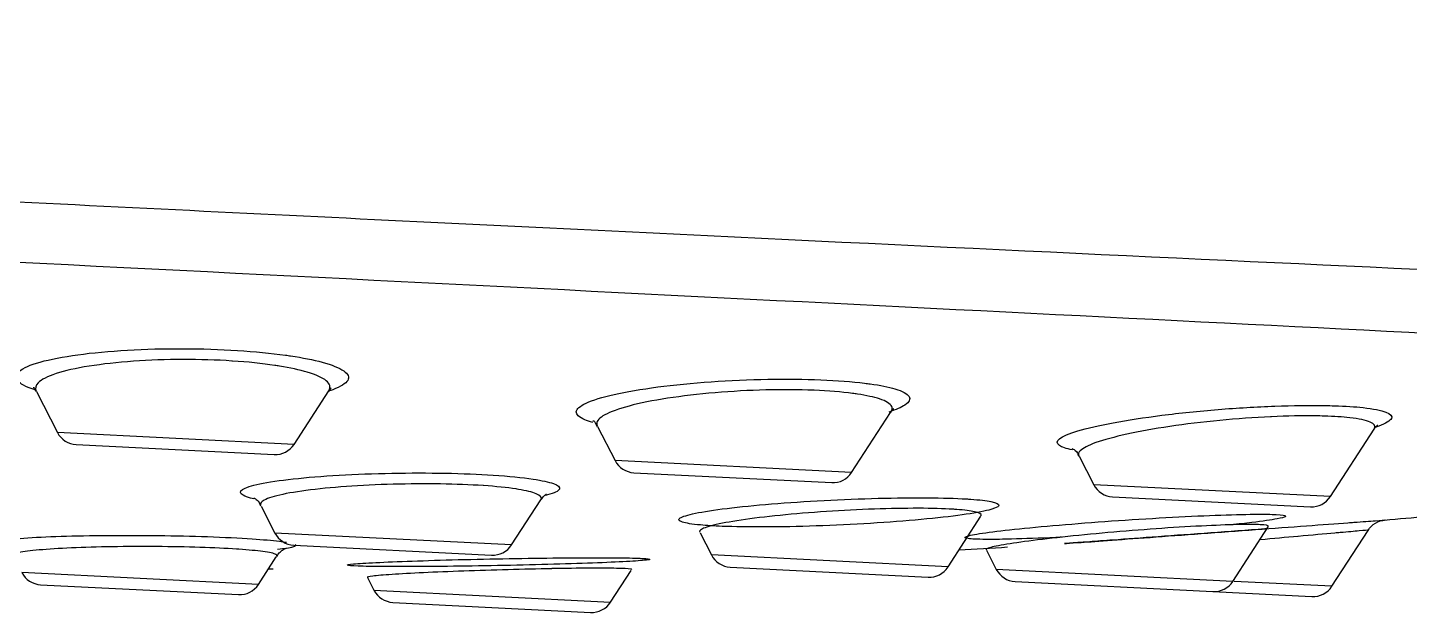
# Model space of a CAD drawing. Extents: x 23502 to 24096, y -2734 to -2314.
# Drawn here: x 23760.16 to 23778.66, y -2377.18 to -2369.34 of the extents above; entities that cross this region are included whole.
import ezdxf

# ---------------------------------------------------------------- set-up
doc = ezdxf.new("R2010")
doc.units = 0
doc.header["$LTSCALE"] = 5
doc.header["$MEASUREMENT"] = 0
doc.layers.add('41', color=7, linetype='CONTINUOUS')
doc.layers.add('DWG', color=7, linetype='CONTINUOUS')

# ---------------------------------------------------------------- blocks, each defined once
blk = doc.blocks.new('A$C265F4C77')
at = {"layer": '41', "color": 0, "linetype": 'Continuous'}
for p, q in [((-94.794, -8.233), (-94.361, -7.496)), ((-87.318, -8.291), (-86.832, -7.464)), ((-80.898, -8.341), (-80.351, -7.411)), ((-98.272, -7.673), (-97.968, -8.209)), ((-90.744, -7.82), (-90.491, -8.267)), ((-84.283, -7.943), (-84.071, -8.317)), ((-94.794, -8.233), (-97.968, -8.209)), ((-87.318, -8.291), (-90.491, -8.267)), ((-80.898, -8.341), (-84.071, -8.317)), ((-97.709, -8.361), (-95.055, -8.381)), ((-90.233, -8.419), (-87.579, -8.439)), ((-83.812, -8.469), (-81.159, -8.489)), ((-91.827, -9.456), (-91.461, -8.834)), ((-85.974, -9.502), (-85.564, -8.804)), ((-82.154, -9.532), (-81.714, -8.782)), ((-80.828, -9.542), (-80.375, -8.772)), ((-95.201, -9.078), (-95, -9.432)), ((-89.312, -9.187), (-89.148, -9.477)), ((-91.827, -9.456), (-95, -9.432)), ((-85.47, -9.255), (-85.469, -9.257)), ((-85.469, -9.257), (-85.327, -9.507)), ((-94.742, -9.584), (-92.088, -9.604)), ((-85.974, -9.502), (-89.148, -9.477)), ((-82.154, -9.532), (-85.327, -9.507)), ((-80.828, -9.542), (-82.139, -9.532)), ((-95.191, -10.13), (-94.968, -9.75)), ((-90.469, -10.167), (-90.212, -9.73)), ((-90.212, -9.73), (-90.212, -9.729)), ((-88.889, -9.629), (-86.235, -9.65)), ((-85.069, -9.659), (-82.415, -9.68)), ((-82.415, -9.68), (-81.089, -9.69)), ((-95.003, -9.912), (-95.003, -9.913)), ((-93.737, -9.976), (-93.642, -10.142)), ((-95.191, -10.13), (-98.364, -10.106)), ((-93.642, -10.142), (-90.469, -10.167)), ((-98.106, -10.258), (-95.452, -10.278)), ((-93.383, -10.294), (-90.73, -10.315))]:
    blk.add_line(p, q, dxfattribs=at)
for centre, radius, start, end in [((-97.707, -8.061), 0.3, 209.5552, 269.5552), ((-95.053, -8.081), 0.3, 269.5552, 329.5552), ((-90.23, -8.119), 0.3, 209.5552, 269.5552), ((-87.577, -8.139), 0.3, 269.5552, 329.5552), ((-83.81, -8.169), 0.3, 209.5552, 269.5552), ((-81.157, -8.189), 0.3, 269.5552, 329.5552), ((-103.031, 168.694), 178.787, 277.34967, 277.71784), ((-103.031, 168.694), 178.787, 275.51943, 275.72684), ((-94.739, -9.284), 0.3, 209.5552, 269.5552), ((-92.086, -9.304), 0.3, 269.5552, 329.5552), ((-88.887, -9.329), 0.3, 209.5552, 269.5552), ((-86.233, -9.35), 0.3, 269.5552, 329.5552), ((-85.066, -9.359), 0.3, 209.5552, 269.5552), ((-82.413, -9.38), 0.3, 269.5552, 329.5552), ((-81.086, -9.39), 0.3, 269.5552, 329.5552), ((-98.103, -9.958), 0.3, 209.5552, 269.5552), ((-95.45, -9.978), 0.3, 269.5552, 329.5552), ((-93.381, -9.994), 0.3, 209.5552, 269.5552), ((-90.728, -10.015), 0.3, 269.5552, 329.5552)]:
    blk.add_arc(centre, radius, start, end, dxfattribs=at)
at = {"layer": '41', "color": 0, "linetype": 'Continuous', "extrusion": (0.000466454, -3.62121e-06, -1)}
blk.add_arc((80.115, -8.921, -0.049), 0.3, 29.7868, 83.3218, dxfattribs=at)
at = {"layer": '41', "color": 0, "linetype": 'Continuous'}
for points, knots in [([(-145.041, -4.786), (-145.041, -4.786), (-145.041, -4.786), (-145.039, -4.786), (-144.369, -4.79), (-141.818, -4.808), (-139.917, -4.823), (-132.64, -4.879), (-125.702, -4.936), (-113.775, -5.03), (-109.683, -5.062), (-101.265, -5.124), (-97.12, -5.153), (-89.064, -5.203), (-85.248, -5.223), (-78.31, -5.251), (-75.221, -5.257), (-72.649, -5.255)], [0, 0, 0, 0, 0.00001, 0.00001, 0.125009, 0.125009, 0.250007, 0.250007, 0.500005, 0.500005, 0.625004, 0.625004, 0.750002, 0.750002, 0.875001, 0.875001, 1, 1, 1, 1]), ([(-98.271, -7.658), (-98.283, -7.655), (-98.294, -7.652), (-98.305, -7.649), (-98.419, -7.616), (-98.496, -7.577), (-98.531, -7.537), (-98.566, -7.496), (-98.559, -7.452), (-98.511, -7.408), (-98.462, -7.363), (-98.369, -7.318), (-98.239, -7.275), (-98.108, -7.233), (-97.937, -7.192), (-97.739, -7.156), (-97.544, -7.121), (-97.316, -7.09), (-97.076, -7.066), (-96.841, -7.042), (-96.586, -7.025), (-96.335, -7.015), (-96.089, -7.005), (-95.838, -7.003), (-95.605, -7.007), (-95.374, -7.012), (-95.154, -7.024), (-94.962, -7.042), (-94.938, -7.045), (-94.914, -7.047), (-94.891, -7.05)], [0, 0, 0, 0, 0.011575, 0.011575, 0.011575, 0.131858, 0.131858, 0.131858, 0.254511, 0.254511, 0.254511, 0.379047, 0.379047, 0.379047, 0.504025, 0.504025, 0.504025, 0.627739, 0.627739, 0.627739, 0.749046, 0.749046, 0.749046, 0.867934, 0.867934, 0.867934, 0.98547, 0.98547, 0.98547, 1, 1, 1, 1]), ([(-95.035, -7.193), (-95.056, -7.191), (-95.077, -7.188), (-95.098, -7.186), (-95.267, -7.168), (-95.462, -7.156), (-95.666, -7.152), (-95.668, -7.152), (-95.671, -7.152), (-95.673, -7.152), (-95.882, -7.147), (-96.107, -7.15), (-96.328, -7.16), (-96.553, -7.17), (-96.781, -7.188), (-96.991, -7.211), (-97.205, -7.236), (-97.408, -7.267), (-97.581, -7.303), (-97.756, -7.338), (-97.906, -7.379), (-98.02, -7.422), (-98.133, -7.465), (-98.213, -7.51), (-98.254, -7.555), (-98.288, -7.593), (-98.295, -7.631), (-98.275, -7.667)], [0, 0, 0, 0, 0.017112, 0.017112, 0.017112, 0.153788, 0.153788, 0.153788, 0.155526, 0.155526, 0.155526, 0.295587, 0.295587, 0.295587, 0.438483, 0.438483, 0.438483, 0.584127, 0.584127, 0.584127, 0.731016, 0.731016, 0.731016, 0.876924, 0.876924, 0.876924, 1, 1, 1, 1]), ([(-94.362, -7.497), (-94.36, -7.494), (-94.358, -7.492), (-94.357, -7.489), (-94.334, -7.445), (-94.349, -7.402), (-94.401, -7.363), (-94.452, -7.325), (-94.54, -7.289), (-94.659, -7.259), (-94.762, -7.233), (-94.89, -7.211), (-95.035, -7.193)], [0, 0, 0, 0, 0.021512, 0.021512, 0.021512, 0.367479, 0.367479, 0.367479, 0.707204, 0.707204, 0.707204, 1, 1, 1, 1]), ([(-94.891, -7.05), (-94.728, -7.067), (-94.584, -7.09), (-94.468, -7.116), (-94.333, -7.146), (-94.232, -7.182), (-94.172, -7.22), (-94.111, -7.259), (-94.091, -7.302), (-94.113, -7.346), (-94.136, -7.39), (-94.203, -7.435), (-94.308, -7.479), (-94.324, -7.485), (-94.341, -7.492), (-94.359, -7.498)], [0, 0, 0, 0, 0.211235, 0.211235, 0.211235, 0.456518, 0.456518, 0.456518, 0.706813, 0.706813, 0.706813, 0.961563, 0.961563, 0.961563, 1, 1, 1, 1]), ([(-90.809, -7.769), (-90.851, -7.759), (-90.888, -7.749), (-90.918, -7.738), (-90.998, -7.709), (-91.038, -7.674), (-91.037, -7.636), (-91.036, -7.598), (-90.992, -7.556), (-90.91, -7.513), (-90.825, -7.469), (-90.698, -7.424), (-90.539, -7.381), (-90.379, -7.338), (-90.181, -7.295), (-89.962, -7.257), (-89.745, -7.219), (-89.5, -7.184), (-89.249, -7.156), (-89.003, -7.128), (-88.743, -7.106), (-88.492, -7.091), (-88.247, -7.076), (-88.004, -7.068), (-87.783, -7.068), (-87.565, -7.067), (-87.364, -7.074), (-87.196, -7.088), (-87.17, -7.09), (-87.146, -7.092), (-87.122, -7.094)], [0, 0, 0, 0, 0.044073, 0.044073, 0.044073, 0.159244, 0.159244, 0.159244, 0.276662, 0.276662, 0.276662, 0.396197, 0.396197, 0.396197, 0.516704, 0.516704, 0.516704, 0.636541, 0.636541, 0.636541, 0.754332, 0.754332, 0.754332, 0.869662, 0.869662, 0.869662, 0.983242, 0.983242, 0.983242, 1, 1, 1, 1]), ([(-87.285, -7.238), (-87.306, -7.235), (-87.328, -7.233), (-87.351, -7.231), (-87.499, -7.218), (-87.675, -7.211), (-87.867, -7.212), (-87.87, -7.212), (-87.873, -7.212), (-87.876, -7.212), (-88.074, -7.212), (-88.292, -7.22), (-88.512, -7.235), (-88.737, -7.25), (-88.97, -7.273), (-89.19, -7.301), (-89.414, -7.33), (-89.631, -7.365), (-89.824, -7.403), (-90.017, -7.441), (-90.192, -7.484), (-90.332, -7.528), (-90.471, -7.571), (-90.581, -7.617), (-90.653, -7.66), (-90.723, -7.703), (-90.759, -7.745), (-90.757, -7.784), (-90.757, -7.794), (-90.754, -7.803), (-90.749, -7.813)], [0, 0, 0, 0, 0.01932, 0.01932, 0.01932, 0.148125, 0.148125, 0.148125, 0.150239, 0.150239, 0.150239, 0.283237, 0.283237, 0.283237, 0.419044, 0.419044, 0.419044, 0.557086, 0.557086, 0.557086, 0.695604, 0.695604, 0.695604, 0.832495, 0.832495, 0.832495, 0.966272, 0.966272, 0.966272, 1, 1, 1, 1]), ([(-87.122, -7.094), (-86.986, -7.107), (-86.872, -7.125), (-86.786, -7.147), (-86.684, -7.173), (-86.618, -7.205), (-86.594, -7.24), (-86.569, -7.276), (-86.586, -7.317), (-86.644, -7.358), (-86.689, -7.391), (-86.761, -7.426), (-86.855, -7.46)], [0, 0, 0, 0, 0.228906, 0.228906, 0.228906, 0.501561, 0.501561, 0.501561, 0.779473, 0.779473, 0.779473, 1, 1, 1, 1]), ([(-84.376, -7.862), (-84.46, -7.849), (-84.52, -7.832), (-84.553, -7.812), (-84.594, -7.787), (-84.594, -7.755), (-84.555, -7.721), (-84.515, -7.685), (-84.432, -7.645), (-84.314, -7.604), (-84.194, -7.562), (-84.033, -7.518), (-83.846, -7.475), (-83.657, -7.431), (-83.435, -7.388), (-83.199, -7.348), (-82.963, -7.308), (-82.706, -7.27), (-82.45, -7.238), (-82.197, -7.207), (-81.938, -7.18), (-81.694, -7.161), (-81.456, -7.142), (-81.226, -7.129), (-81.025, -7.124), (-80.98, -7.123), (-80.936, -7.122), (-80.893, -7.122)], [0, 0, 0, 0, 0.09753, 0.09753, 0.09753, 0.218941, 0.218941, 0.218941, 0.342667, 0.342667, 0.342667, 0.468818, 0.468818, 0.468818, 0.596464, 0.596464, 0.596464, 0.723949, 0.723949, 0.723949, 0.849635, 0.849635, 0.849635, 0.972714, 0.972714, 0.972714, 1, 1, 1, 1]), ([(-80.893, -7.122), (-80.749, -7.12), (-80.62, -7.123), (-80.512, -7.13), (-80.374, -7.139), (-80.269, -7.155), (-80.204, -7.177), (-80.138, -7.199), (-80.112, -7.227), (-80.126, -7.259), (-80.141, -7.292), (-80.198, -7.329), (-80.292, -7.369), (-80.307, -7.375), (-80.323, -7.382), (-80.34, -7.388)], [0, 0, 0, 0, 0.195121, 0.195121, 0.195121, 0.447032, 0.447032, 0.447032, 0.700655, 0.700655, 0.700655, 0.958687, 0.958687, 0.958687, 1, 1, 1, 1]), ([(-86.824, -7.45), (-86.81, -7.427), (-86.809, -7.404), (-86.82, -7.384), (-86.84, -7.348), (-86.897, -7.316), (-86.987, -7.29), (-87.063, -7.269), (-87.164, -7.251), (-87.285, -7.238)], [0, 0, 0, 0, 0.24238, 0.24238, 0.24238, 0.654138, 0.654138, 0.654138, 1, 1, 1, 1]), ([(-81.026, -7.266), (-81.064, -7.266), (-81.103, -7.267), (-81.144, -7.268), (-81.322, -7.273), (-81.524, -7.286), (-81.734, -7.305), (-81.738, -7.305), (-81.741, -7.305), (-81.745, -7.305), (-81.963, -7.325), (-82.195, -7.352), (-82.421, -7.383), (-82.65, -7.415), (-82.879, -7.453), (-83.088, -7.494), (-83.297, -7.534), (-83.493, -7.578), (-83.659, -7.622), (-83.822, -7.665), (-83.962, -7.71), (-84.066, -7.752), (-84.167, -7.793), (-84.238, -7.833), (-84.271, -7.869), (-84.293, -7.893), (-84.299, -7.915), (-84.287, -7.935)], [0, 0, 0, 0, 0.031718, 0.031718, 0.031718, 0.172456, 0.172456, 0.172456, 0.174749, 0.174749, 0.174749, 0.320826, 0.320826, 0.320826, 0.468815, 0.468815, 0.468815, 0.616603, 0.616603, 0.616603, 0.762049, 0.762049, 0.762049, 0.903922, 0.903922, 0.903922, 1, 1, 1, 1]), ([(-80.349, -7.408), (-80.348, -7.406), (-80.347, -7.404), (-80.346, -7.402), (-80.331, -7.37), (-80.353, -7.342), (-80.41, -7.32), (-80.467, -7.298), (-80.561, -7.282), (-80.685, -7.274), (-80.781, -7.267), (-80.896, -7.264), (-81.026, -7.266)], [0, 0, 0, 0, 0.022014, 0.022014, 0.022014, 0.375941, 0.375941, 0.375941, 0.727618, 0.727618, 0.727618, 1, 1, 1, 1]), ([(-80.349, -7.412), (-80.347, -7.408), (-80.335, -7.373), (-80.31, -7.361), (-80.305, -7.357), (-80.306, -7.357)], [0, 0, 0, 0, 0.079693, 0.627972, 1, 1, 1, 1]), ([(-94.36, -7.504), (-94.349, -7.485), (-94.335, -7.461), (-94.332, -7.456), (-94.332, -7.456)], [0, 0, 0, 0, 0.606185, 1, 1, 1, 1]), ([(-86.827, -7.464), (-86.815, -7.443), (-86.798, -7.413), (-86.792, -7.408), (-86.792, -7.409)], [0, 0, 0, 0, 0.541378, 1, 1, 1, 1]), ([(-98.316, -7.615), (-98.316, -7.616), (-98.314, -7.621), (-98.297, -7.645), (-98.274, -7.672)], [0, 0, 0, 0, 0.197363, 1, 1, 1, 1]), ([(-90.809, -7.746), (-90.808, -7.745), (-90.787, -7.747), (-90.761, -7.804), (-90.751, -7.825)], [0, 0, 0, 0, 0.675919, 1, 1, 1, 1]), ([(-84.381, -7.845), (-84.381, -7.845), (-84.371, -7.849), (-84.318, -7.876), (-84.297, -7.928), (-84.291, -7.943)], [0, 0, 0, 0, 0.367462, 0.834338, 1, 1, 1, 1]), ([(-95.302, -8.988), (-95.369, -8.975), (-95.419, -8.96), (-95.449, -8.944), (-95.492, -8.921), (-95.495, -8.895), (-95.459, -8.868), (-95.422, -8.84), (-95.344, -8.811), (-95.23, -8.782), (-95.117, -8.753), (-94.964, -8.723), (-94.786, -8.696), (-94.607, -8.669), (-94.398, -8.643), (-94.174, -8.62), (-93.952, -8.598), (-93.711, -8.579), (-93.469, -8.564), (-93.231, -8.549), (-92.986, -8.539), (-92.756, -8.533), (-92.527, -8.528), (-92.307, -8.527), (-92.114, -8.532), (-91.905, -8.536), (-91.72, -8.547), (-91.577, -8.562)], [0, 0, 0, 0, 0.078929, 0.078929, 0.078929, 0.192252, 0.192252, 0.192252, 0.306696, 0.306696, 0.306696, 0.421962, 0.421962, 0.421962, 0.537346, 0.537346, 0.537346, 0.65208, 0.65208, 0.65208, 0.765682, 0.765682, 0.765682, 0.878184, 0.878184, 0.878184, 1, 1, 1, 1]), ([(-91.768, -8.708), (-91.778, -8.706), (-91.788, -8.705), (-91.799, -8.704), (-91.919, -8.691), (-92.069, -8.682), (-92.238, -8.678), (-92.24, -8.678), (-92.241, -8.678), (-92.243, -8.678), (-92.415, -8.674), (-92.611, -8.675), (-92.813, -8.68), (-93.018, -8.686), (-93.235, -8.697), (-93.447, -8.711), (-93.661, -8.726), (-93.875, -8.746), (-94.071, -8.768), (-94.268, -8.791), (-94.452, -8.817), (-94.609, -8.845), (-94.765, -8.872), (-94.898, -8.902), (-94.996, -8.931), (-95.094, -8.961), (-95.161, -8.99), (-95.191, -9.018), (-95.21, -9.035), (-95.215, -9.052), (-95.207, -9.068)], [0, 0, 0, 0, 0.010943, 0.010943, 0.010943, 0.137423, 0.137423, 0.137423, 0.138629, 0.138629, 0.138629, 0.267027, 0.267027, 0.267027, 0.396644, 0.396644, 0.396644, 0.527448, 0.527448, 0.527448, 0.658788, 0.658788, 0.658788, 0.789663, 0.789663, 0.789663, 0.919165, 0.919165, 0.919165, 1, 1, 1, 1]), ([(-91.577, -8.562), (-91.457, -8.575), (-91.364, -8.591), (-91.303, -8.61), (-91.236, -8.631), (-91.207, -8.656), (-91.219, -8.682), (-91.231, -8.708), (-91.284, -8.737), (-91.374, -8.766), (-91.384, -8.769), (-91.394, -8.772), (-91.404, -8.775)], [0, 0, 0, 0, 0.299501, 0.299501, 0.299501, 0.63032, 0.63032, 0.63032, 0.964534, 0.964534, 0.964534, 1, 1, 1, 1]), ([(-89.586, -9.04), (-89.607, -9.029), (-89.608, -9.015), (-89.587, -8.999), (-89.558, -8.978), (-89.489, -8.953), (-89.385, -8.927), (-89.279, -8.9), (-89.135, -8.872), (-88.965, -8.843), (-88.793, -8.815), (-88.59, -8.785), (-88.371, -8.758), (-88.152, -8.731), (-87.912, -8.704), (-87.671, -8.681), (-87.431, -8.658), (-87.183, -8.638), (-86.948, -8.622), (-86.716, -8.606), (-86.49, -8.594), (-86.289, -8.587), (-86.091, -8.58), (-85.912, -8.578), (-85.767, -8.58), (-85.747, -8.58), (-85.728, -8.581), (-85.709, -8.581)], [0, 0, 0, 0, 0.090956, 0.090956, 0.090956, 0.217194, 0.217194, 0.217194, 0.344722, 0.344722, 0.344722, 0.47325, 0.47325, 0.47325, 0.602036, 0.602036, 0.602036, 0.730207, 0.730207, 0.730207, 0.857158, 0.857158, 0.857158, 0.982841, 0.982841, 0.982841, 1, 1, 1, 1]), ([(-85.344, -8.666), (-85.364, -8.681), (-85.403, -8.698), (-85.46, -8.716), (-85.542, -8.741), (-85.664, -8.769), (-85.816, -8.797), (-85.968, -8.825), (-86.155, -8.854), (-86.361, -8.882), (-86.568, -8.911), (-86.8, -8.938), (-87.037, -8.963), (-87.273, -8.988), (-87.522, -9.01), (-87.762, -9.028), (-88, -9.047), (-88.236, -9.061), (-88.449, -9.071), (-88.661, -9.081), (-88.857, -9.086), (-89.021, -9.087), (-89.132, -9.087), (-89.229, -9.085), (-89.311, -9.081), (-89.424, -9.076), (-89.507, -9.066), (-89.554, -9.053), (-89.568, -9.049), (-89.579, -9.045), (-89.586, -9.04)], [0, 0, 0, 0, 0.081111, 0.081111, 0.081111, 0.197626, 0.197626, 0.197626, 0.315192, 0.315192, 0.315192, 0.43323, 0.43323, 0.43323, 0.550934, 0.550934, 0.550934, 0.667646, 0.667646, 0.667646, 0.783157, 0.783157, 0.783157, 0.8605, 0.8605, 0.8605, 0.968596, 0.968596, 0.968596, 1, 1, 1, 1]), ([(-85.76, -9.102), (-85.767, -9.098), (-85.765, -9.093), (-85.754, -9.087), (-85.732, -9.075), (-85.669, -9.058), (-85.571, -9.038), (-85.472, -9.018), (-85.335, -8.994), (-85.171, -8.969), (-85.005, -8.944), (-84.807, -8.916), (-84.594, -8.888), (-84.379, -8.86), (-84.142, -8.831), (-83.903, -8.803), (-83.663, -8.776), (-83.414, -8.749), (-83.177, -8.725), (-82.941, -8.702), (-82.71, -8.68), (-82.504, -8.663), (-82.3, -8.646), (-82.114, -8.633), (-81.962, -8.624), (-81.936, -8.622), (-81.912, -8.621), (-81.888, -8.62)], [0, 0, 0, 0, 0.060988, 0.060988, 0.060988, 0.189721, 0.189721, 0.189721, 0.31945, 0.31945, 0.31945, 0.450504, 0.450504, 0.450504, 0.582652, 0.582652, 0.582652, 0.715171, 0.715171, 0.715171, 0.847159, 0.847159, 0.847159, 0.977941, 0.977941, 0.977941, 1, 1, 1, 1]), ([(-85.709, -8.581), (-85.593, -8.585), (-85.5, -8.591), (-85.437, -8.601), (-85.363, -8.613), (-85.327, -8.629), (-85.33, -8.648), (-85.331, -8.654), (-85.336, -8.66), (-85.344, -8.666)], [0, 0, 0, 0, 0.398008, 0.398008, 0.398008, 0.861497, 0.861497, 0.861497, 1, 1, 1, 1]), ([(-81.722, -8.807), (-81.734, -8.808), (-81.746, -8.81), (-81.758, -8.811), (-81.991, -8.838), (-82.238, -8.867), (-82.477, -8.895), (-82.718, -8.923), (-82.959, -8.951), (-83.179, -8.977), (-83.399, -9.003), (-83.605, -9.027), (-83.78, -9.047), (-83.898, -9.061), (-84.004, -9.073), (-84.093, -9.084), (-84.215, -9.098), (-84.308, -9.109), (-84.364, -9.115), (-84.423, -9.122), (-84.444, -9.125), (-84.423, -9.122), (-84.403, -9.12), (-84.343, -9.113), (-84.247, -9.102), (-84.15, -9.09), (-84.016, -9.075), (-83.854, -9.056), (-83.692, -9.037), (-83.498, -9.014), (-83.288, -8.99), (-83.076, -8.965), (-82.842, -8.938), (-82.605, -8.91), (-82.367, -8.882), (-82.119, -8.853), (-81.882, -8.826), (-81.645, -8.798), (-81.412, -8.771), (-81.203, -8.746), (-80.995, -8.722), (-80.805, -8.7), (-80.65, -8.682), (-80.622, -8.678), (-80.596, -8.675), (-80.57, -8.672)], [0, 0, 0, 0, 0.004086, 0.004086, 0.004086, 0.082439, 0.082439, 0.082439, 0.161199, 0.161199, 0.161199, 0.239841, 0.239841, 0.239841, 0.292821, 0.292821, 0.292821, 0.365808, 0.365808, 0.365808, 0.442588, 0.442588, 0.442588, 0.518986, 0.518986, 0.518986, 0.59549, 0.59549, 0.59549, 0.67256, 0.67256, 0.67256, 0.750416, 0.750416, 0.750416, 0.828942, 0.828942, 0.828942, 0.907728, 0.907728, 0.907728, 0.986235, 0.986235, 0.986235, 1, 1, 1, 1]), ([(-81.492, -8.636), (-81.505, -8.645), (-81.541, -8.657), (-81.599, -8.67), (-81.675, -8.688), (-81.79, -8.71), (-81.935, -8.734), (-82.018, -8.747), (-82.113, -8.762), (-82.216, -8.777)], [0, 0, 0, 0, 0.327576, 0.327576, 0.327576, 0.754321, 0.754321, 0.754321, 1, 1, 1, 1]), ([(-81.888, -8.62), (-81.772, -8.614), (-81.679, -8.611), (-81.612, -8.612), (-81.532, -8.613), (-81.49, -8.618), (-81.488, -8.628), (-81.487, -8.63), (-81.489, -8.633), (-81.492, -8.636)], [0, 0, 0, 0, 0.403687, 0.403687, 0.403687, 0.889467, 0.889467, 0.889467, 1, 1, 1, 1]), ([(-80.57, -8.672), (-80.453, -8.658), (-80.357, -8.647), (-80.287, -8.639), (-80.204, -8.629), (-80.158, -8.624), (-80.153, -8.623), (-80.153, -8.623), (-80.153, -8.623), (-80.153, -8.623)], [0, 0, 0, 0, 0.438564, 0.438564, 0.438564, 0.968681, 0.968681, 0.968681, 1, 1, 1, 1]), ([(-91.46, -8.832), (-91.459, -8.83), (-91.458, -8.829), (-91.458, -8.828), (-91.446, -8.801), (-91.469, -8.777), (-91.527, -8.756), (-91.58, -8.737), (-91.662, -8.72), (-91.768, -8.708)], [0, 0, 0, 0, 0.026008, 0.026008, 0.026008, 0.536936, 0.536936, 0.536936, 1, 1, 1, 1]), ([(-91.46, -8.836), (-91.446, -8.814), (-91.421, -8.776), (-91.395, -8.76), (-91.39, -8.757), (-91.39, -8.757)], [0, 0, 0, 0, 0.325951, 0.705936, 1, 1, 1, 1]), ([(-85.891, -8.727), (-85.908, -8.727), (-85.925, -8.726), (-85.943, -8.726), (-86.069, -8.724), (-86.226, -8.726), (-86.4, -8.733), (-86.402, -8.733), (-86.405, -8.733), (-86.407, -8.733), (-86.585, -8.741), (-86.786, -8.753), (-86.993, -8.769), (-87.201, -8.785), (-87.421, -8.806), (-87.634, -8.829), (-87.847, -8.852), (-88.059, -8.879), (-88.251, -8.907), (-88.443, -8.934), (-88.621, -8.964), (-88.771, -8.993), (-88.92, -9.021), (-89.044, -9.05), (-89.135, -9.077), (-89.225, -9.103), (-89.284, -9.128), (-89.307, -9.149), (-89.319, -9.16), (-89.322, -9.169), (-89.317, -9.178)], [0, 0, 0, 0, 0.017789, 0.017789, 0.017789, 0.14633, 0.14633, 0.14633, 0.148063, 0.148063, 0.148063, 0.27966, 0.27966, 0.27966, 0.412401, 0.412401, 0.412401, 0.545554, 0.545554, 0.545554, 0.678089, 0.678089, 0.678089, 0.809133, 0.809133, 0.809133, 0.938339, 0.938339, 0.938339, 1, 1, 1, 1]), ([(-85.562, -8.8), (-85.56, -8.798), (-85.56, -8.796), (-85.559, -8.794), (-85.554, -8.774), (-85.586, -8.758), (-85.65, -8.747), (-85.706, -8.737), (-85.788, -8.73), (-85.891, -8.727)], [0, 0, 0, 0, 0.051142, 0.051142, 0.051142, 0.56154, 0.56154, 0.56154, 1, 1, 1, 1]), ([(-82.065, -8.766), (-82.086, -8.767), (-82.108, -8.768), (-82.131, -8.77), (-82.264, -8.778), (-82.426, -8.792), (-82.605, -8.809), (-82.608, -8.809), (-82.611, -8.809), (-82.614, -8.809), (-82.797, -8.827), (-83.003, -8.848), (-83.212, -8.872), (-83.422, -8.896), (-83.642, -8.923), (-83.854, -8.951), (-84.064, -8.979), (-84.272, -9.008), (-84.461, -9.037), (-84.647, -9.065), (-84.82, -9.093), (-84.964, -9.119), (-85.106, -9.144), (-85.225, -9.168), (-85.31, -9.188), (-85.394, -9.208), (-85.448, -9.225), (-85.467, -9.237), (-85.473, -9.242), (-85.475, -9.246), (-85.474, -9.249)], [0, 0, 0, 0, 0.0226, 0.0226, 0.0226, 0.154347, 0.154347, 0.154347, 0.15651, 0.15651, 0.15651, 0.291586, 0.291586, 0.291586, 0.426963, 0.426963, 0.426963, 0.561588, 0.561588, 0.561588, 0.69462, 0.69462, 0.69462, 0.825787, 0.825787, 0.825787, 0.955478, 0.955478, 0.955478, 1, 1, 1, 1]), ([(-81.711, -8.777), (-81.71, -8.776), (-81.71, -8.775), (-81.71, -8.774), (-81.711, -8.764), (-81.749, -8.758), (-81.82, -8.758), (-81.879, -8.757), (-81.962, -8.76), (-82.065, -8.766)], [0, 0, 0, 0, 0.054347, 0.054347, 0.054347, 0.570823, 0.570823, 0.570823, 1, 1, 1, 1]), ([(-80.747, -8.818), (-80.769, -8.821), (-80.793, -8.824), (-80.818, -8.828), (-80.956, -8.846), (-81.123, -8.868), (-81.307, -8.892), (-81.308, -8.893), (-81.31, -8.893), (-81.311, -8.893), (-81.467, -8.914), (-81.638, -8.936), (-81.814, -8.96)], [0, 0, 0, 0, 0.086877, 0.086877, 0.086877, 0.578695, 0.578695, 0.578695, 0.581977, 0.581977, 0.581977, 1, 1, 1, 1]), ([(-80.373, -8.769), (-80.373, -8.769), (-80.373, -8.769), (-80.374, -8.769), (-80.378, -8.77), (-80.419, -8.775), (-80.494, -8.785), (-80.556, -8.793), (-80.642, -8.804), (-80.747, -8.818)], [0, 0, 0, 0, 0.031543, 0.031543, 0.031543, 0.561639, 0.561639, 0.561639, 1, 1, 1, 1]), ([(-95.302, -8.974), (-95.302, -8.974), (-95.291, -8.979), (-95.237, -9.013), (-95.215, -9.061), (-95.208, -9.078)], [0, 0, 0, 0, 0.424809, 0.81801, 1, 1, 1, 1]), ([(-84.472, -9.039), (-84.498, -9.041), (-84.523, -9.044), (-84.549, -9.046), (-84.766, -9.065), (-84.968, -9.081), (-85.139, -9.093), (-85.254, -9.1), (-85.357, -9.106), (-85.443, -9.11), (-85.562, -9.114), (-85.65, -9.115), (-85.703, -9.112), (-85.733, -9.11), (-85.752, -9.106), (-85.76, -9.102)], [0, 0, 0, 0, 0.036189, 0.036189, 0.036189, 0.345856, 0.345856, 0.345856, 0.554015, 0.554015, 0.554015, 0.840686, 0.840686, 0.840686, 1, 1, 1, 1]), ([(-98.62, -9.768), (-98.621, -9.768), (-98.623, -9.768), (-98.624, -9.768), (-98.705, -9.758), (-98.751, -9.746), (-98.758, -9.733), (-98.765, -9.72), (-98.733, -9.705), (-98.665, -9.69), (-98.597, -9.675), (-98.49, -9.659), (-98.355, -9.643), (-98.218, -9.628), (-98.049, -9.612), (-97.86, -9.598), (-97.671, -9.584), (-97.457, -9.571), (-97.237, -9.56), (-97.017, -9.549), (-96.785, -9.539), (-96.558, -9.532), (-96.333, -9.526), (-96.108, -9.521), (-95.901, -9.519), (-95.68, -9.517), (-95.474, -9.519), (-95.303, -9.523)], [0, 0, 0, 0, 0.002274, 0.002274, 0.002274, 0.125224, 0.125224, 0.125224, 0.248562, 0.248562, 0.248562, 0.372328, 0.372328, 0.372328, 0.496372, 0.496372, 0.496372, 0.620418, 0.620418, 0.620418, 0.744188, 0.744188, 0.744188, 0.867526, 0.867526, 0.867526, 1, 1, 1, 1]), ([(-95.303, -9.523), (-95.156, -9.526), (-95.031, -9.532), (-94.936, -9.54), (-94.901, -9.543), (-94.869, -9.546), (-94.842, -9.549)], [0, 0, 0, 0, 0.727725, 0.727725, 0.727725, 1, 1, 1, 1]), ([(-94.723, -9.576), (-94.706, -9.587), (-94.717, -9.599), (-94.755, -9.612), (-94.794, -9.625), (-94.863, -9.638), (-94.956, -9.652)], [0, 0, 0, 0, 0.495326, 0.495326, 0.495326, 1, 1, 1, 1]), ([(-94.014, -9.821), (-94.02, -9.817), (-93.991, -9.81), (-93.93, -9.802), (-93.866, -9.793), (-93.763, -9.782), (-93.631, -9.77), (-93.498, -9.757), (-93.332, -9.743), (-93.147, -9.729), (-92.961, -9.714), (-92.749, -9.699), (-92.531, -9.684), (-92.312, -9.669), (-92.079, -9.654), (-91.852, -9.641), (-91.626, -9.627), (-91.398, -9.614), (-91.189, -9.603), (-90.96, -9.591), (-90.745, -9.581), (-90.567, -9.574)], [0, 0, 0, 0, 0.132998, 0.132998, 0.132998, 0.274209, 0.274209, 0.274209, 0.415884, 0.415884, 0.415884, 0.558044, 0.558044, 0.558044, 0.700499, 0.700499, 0.700499, 0.842927, 0.842927, 0.842927, 1, 1, 1, 1]), ([(-89.969, -9.571), (-89.972, -9.574), (-89.983, -9.577), (-90.002, -9.58), (-90.044, -9.588), (-90.124, -9.598), (-90.236, -9.609), (-90.349, -9.62), (-90.497, -9.634), (-90.668, -9.648), (-90.839, -9.662), (-91.039, -9.677), (-91.249, -9.692), (-91.461, -9.707), (-91.689, -9.722), (-91.916, -9.736), (-92.144, -9.75), (-92.375, -9.764), (-92.593, -9.776), (-92.81, -9.788), (-93.018, -9.798), (-93.2, -9.806), (-93.32, -9.812), (-93.43, -9.816), (-93.528, -9.82), (-93.67, -9.825), (-93.787, -9.828), (-93.869, -9.828), (-93.953, -9.829), (-94.002, -9.827), (-94.013, -9.822), (-94.013, -9.822), (-94.014, -9.822), (-94.014, -9.821)], [0, 0, 0, 0, 0.05054, 0.05054, 0.05054, 0.15945, 0.15945, 0.15945, 0.268682, 0.268682, 0.268682, 0.378302, 0.378302, 0.378302, 0.48821, 0.48821, 0.48821, 0.598178, 0.598178, 0.598178, 0.707949, 0.707949, 0.707949, 0.779397, 0.779397, 0.779397, 0.884977, 0.884977, 0.884977, 0.993847, 0.993847, 0.993847, 1, 1, 1, 1]), ([(-90.567, -9.574), (-90.423, -9.569), (-90.299, -9.565), (-90.203, -9.563), (-90.098, -9.561), (-90.025, -9.561), (-89.991, -9.564), (-89.973, -9.566), (-89.965, -9.568), (-89.969, -9.571)], [0, 0, 0, 0, 0.369027, 0.369027, 0.369027, 0.780156, 0.780156, 0.780156, 1, 1, 1, 1]), ([(-95.472, -9.67), (-95.482, -9.67), (-95.493, -9.67), (-95.504, -9.67), (-95.646, -9.666), (-95.814, -9.666), (-95.993, -9.667), (-95.995, -9.668), (-95.996, -9.668), (-95.997, -9.668), (-96.179, -9.669), (-96.377, -9.674), (-96.575, -9.681), (-96.773, -9.688), (-96.977, -9.698), (-97.17, -9.709), (-97.363, -9.721), (-97.549, -9.734), (-97.714, -9.748), (-97.879, -9.763), (-98.026, -9.778), (-98.144, -9.794), (-98.262, -9.81), (-98.354, -9.826), (-98.412, -9.841), (-98.47, -9.857), (-98.497, -9.872), (-98.49, -9.885), (-98.49, -9.885), (-98.49, -9.885), (-98.49, -9.885)], [0, 0, 0, 0, 0.010592, 0.010592, 0.010592, 0.150423, 0.150423, 0.150423, 0.151474, 0.151474, 0.151474, 0.292805, 0.292805, 0.292805, 0.434531, 0.434531, 0.434531, 0.576403, 0.576403, 0.576403, 0.718033, 0.718033, 0.718033, 0.859051, 0.859051, 0.859051, 0.999262, 0.999262, 0.999262, 1, 1, 1, 1]), ([(-94.961, -9.738), (-94.957, -9.731), (-94.961, -9.724), (-94.975, -9.718), (-95, -9.706), (-95.061, -9.695), (-95.15, -9.687), (-95.233, -9.68), (-95.343, -9.674), (-95.472, -9.67)], [0, 0, 0, 0, 0.207656, 0.207656, 0.207656, 0.619809, 0.619809, 0.619809, 1, 1, 1, 1]), ([(-94.964, -9.75), (-94.957, -9.736), (-94.939, -9.7), (-94.896, -9.661), (-94.858, -9.636), (-94.838, -9.627), (-94.835, -9.626), (-94.835, -9.626)], [0, 0, 0, 0, 0.126611, 0.351063, 0.556149, 0.782786, 1, 1, 1, 1]), ([(-90.731, -9.722), (-90.746, -9.723), (-90.761, -9.723), (-90.776, -9.724), (-90.922, -9.731), (-91.094, -9.74), (-91.276, -9.751), (-91.277, -9.751), (-91.278, -9.752), (-91.279, -9.752), (-91.462, -9.763), (-91.662, -9.776), (-91.86, -9.79), (-92.059, -9.804), (-92.262, -9.819), (-92.453, -9.834), (-92.644, -9.849), (-92.827, -9.865), (-92.989, -9.879), (-93.15, -9.894), (-93.294, -9.908), (-93.409, -9.921), (-93.523, -9.933), (-93.611, -9.944), (-93.667, -9.953), (-93.717, -9.961), (-93.741, -9.968), (-93.739, -9.972)], [0, 0, 0, 0, 0.014691, 0.014691, 0.014691, 0.157676, 0.157676, 0.157676, 0.15842, 0.15842, 0.15842, 0.302347, 0.302347, 0.302347, 0.446065, 0.446065, 0.446065, 0.58919, 0.58919, 0.58919, 0.731503, 0.731503, 0.731503, 0.873047, 0.873047, 0.873047, 1, 1, 1, 1]), ([(-90.205, -9.717), (-90.203, -9.715), (-90.21, -9.713), (-90.224, -9.711), (-90.254, -9.708), (-90.318, -9.708), (-90.411, -9.71), (-90.495, -9.712), (-90.604, -9.716), (-90.731, -9.722)], [0, 0, 0, 0, 0.202692, 0.202692, 0.202692, 0.622903, 0.622903, 0.622903, 1, 1, 1, 1]), ([(-95.06, -9.913), (-95.056, -9.913), (-95.052, -9.913), (-95.048, -9.913), (-95.019, -9.912), (-95.003, -9.912), (-95.003, -9.912)], [0, 0, 0, 0, 0.10478, 0.10478, 0.10478, 1, 1, 1, 1])]:
    blk.add_open_spline(points, degree=3, knots=knots, dxfattribs=at)
at = {"layer": '41', "color": 7, "linetype": 'Continuous'}
blk.add_open_spline([(-73.425, -6.149), (-78.548, -6.109), (-85.593, -6.055), (-97.385, -5.963), (-101.432, -5.932), (-109.641, -5.868), (-113.631, -5.837), (-125.262, -5.747), (-132.017, -5.694), (-139.1, -5.639), (-140.947, -5.625), (-143.423, -5.606), (-144.069, -5.601), (-144.066, -5.601)], degree=3, knots=[0, 0, 0, 0, 0.250007, 0.250007, 0.375011, 0.375011, 0.500014, 0.500014, 0.750022, 0.750022, 0.875025, 0.875025, 1, 1, 1, 1], dxfattribs=at)

msp = doc.modelspace()

# ---------------------------------------------------------------- block references
at = {"layer": 'DWG', "color": 3, "ltscale": 0.6, "rotation": 357.5552}
msp.add_blockref('A$C265F4C77', (23858.786, -2370.742), dxfattribs=at)

doc.saveas('drawing.dxf')
